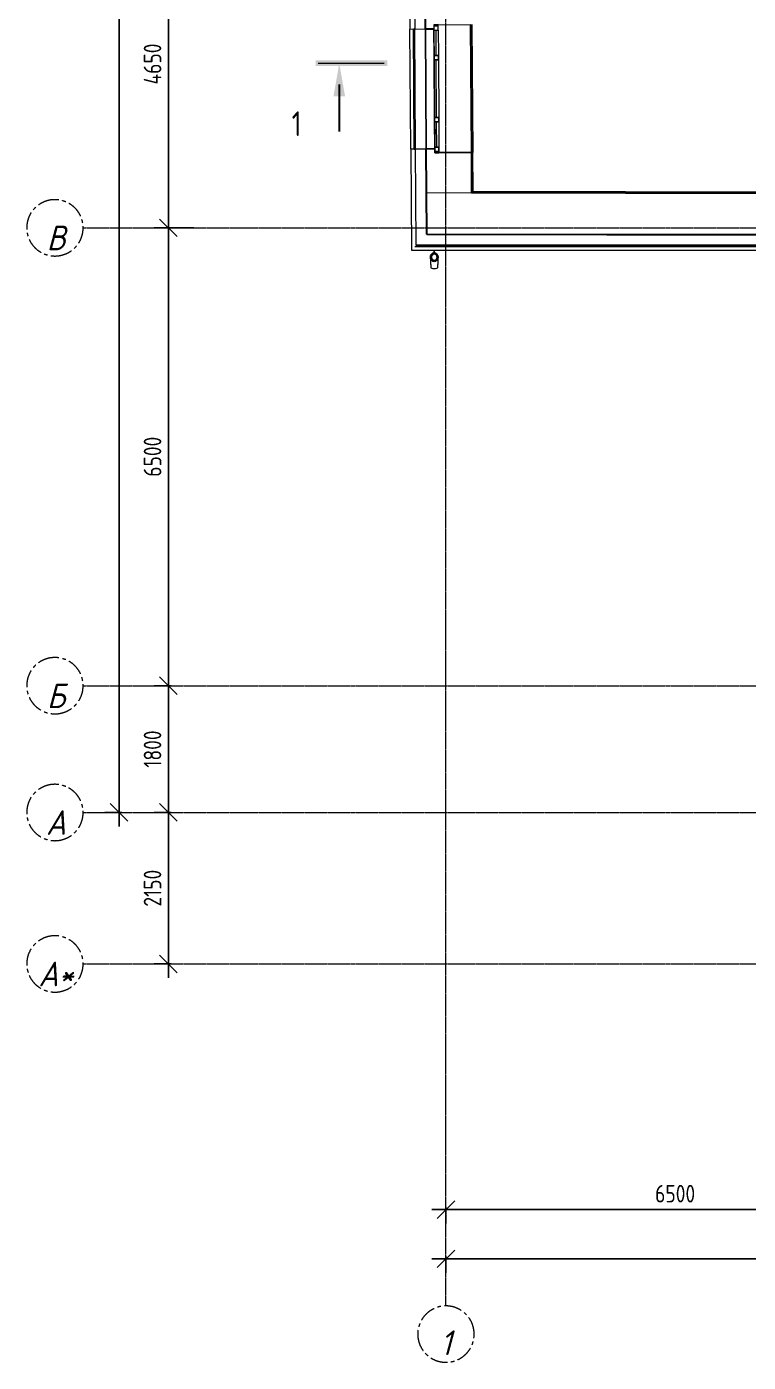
# Model space of a CAD drawing. Header units: millimetres. Extents: x 504091 to 2165846, y 135022 to 442887.
# Drawn here: x 693412 to 703645, y 262523 to 281484 of the extents above; entities that cross this region are included whole.
import ezdxf

# ---------------------------------------------------------------- set-up
doc = ezdxf.new("R2010")
doc.units = ezdxf.units.MM
doc.linetypes.add('ADSK_Линия сетки', pattern=[25, 20, -2.5, 0, -2.5])
doc.linetypes.add('осеваяX2', pattern=[4, 2.5, -0.5, 0.5, -0.5])
doc.layers.get('Defpoints').update_dxf_attribs({"color": 255})
doc.layers.add('Линии', color=7, linetype='Continuous', lineweight=9, true_color=0x00a600)
for name, color, linetype, lineweight in [('Обобщенные модели', 7, 'Continuous', 18), ('Оси', 165, 'осеваяX2', 13), ('Разрезы', 7, 'Continuous', 9), ('Стены внутренние', 7, 'Continuous', 18), ('Стены наружные', 7, 'Continuous', 18), ('Стены несущие', 7, 'Continuous', 30), ('Стены отделка', 7, 'Continuous', 30), ('Стены штриховка', 7, 'Continuous', 18)]:
    doc.layers.add(name, color=color, linetype=linetype, lineweight=lineweight)
doc.styles.add('GOST 2.304_new', font='isocpeur.ttf', dxfattribs={"width": 0.9, "oblique": 15})
doc.styles.add('ГОСТ 2.304', font='CS_Gost2304.shx')
doc.dimstyles.new('СПДС', dxfattribs={"dimscale": 100, "dimtxt": 2.5, "dimasz": 2.5, "dimexe": 2, "dimexo": 0.625, "dimgap": 1, "dimtad": 1, "dimdec": 0, "dimrnd": 5, "dimtxsty": 'ГОСТ 2.304', "dimblk": 'OBLIQUE', "dimcen": 2.5, "dimdle": 2, "dimadec": 0, "dimazin": 2, "dimtfac": 0.75, "dimtdec": 0, "dimtmove": 1, "dimatfit": 3, "dimfxl": 0, "dimtolj": 1, "dimarcsym": 0})

# ---------------------------------------------------------------- blocks, each defined once
blk = doc.blocks.new('Водосток - Тип 1 _карниз больше 490мм_-5153572-План 1-го этажа')
at = {"layer": 'Обобщенные модели'}
for p, q in [((75, 306), (75, 264)), ((175, 264), (175, 306)), ((120, 109), (120, 60)), ((130, 60), (130, 109))]:
    blk.add_line(p, q, dxfattribs=at)
at = {"layer": 'Обобщенные модели', "flags": 128}
for points in [[(75, 173), (75, 174), (75, 177), (75, 180), (75, 183), (75, 186), (75, 190), (75, 193), (75, 197), (75, 201), (75, 205), (75, 210), (75, 214), (75, 219), (75, 224), (75, 229), (75, 234), (75, 239), (75, 245), (75, 250), (75, 256), (75, 261), (75, 264)], [(175, 264), (175, 258), (175, 252), (175, 247), (175, 242), (175, 236), (175, 231), (175, 226), (175, 221), (175, 216), (175, 212), (175, 207), (175, 203), (175, 199), (175, 195), (175, 191), (175, 188), (175, 184), (175, 181), (175, 178), (175, 175), (175, 173)]]:
    blk.add_lwpolyline(points, dxfattribs=at)
at = {"layer": 'Обобщенные модели'}
for start, end in [(90, 270), (270, 90)]:
    blk.add_arc((125, 160), 52, start, end, dxfattribs=at)
at = {"layer": 'Обобщенные модели', "lineweight": 40}
for start, end in [(90, 270), (270, 90)]:
    blk.add_arc((125, 160), 50, start, end, dxfattribs=at)
at = {"layer": 'Обобщенные модели'}
for start_param, end_param in [(4.712389, 6.283185), (3.141593, 4.712389)]:
    blk.add_ellipse((125, 306), major_axis=(-50, 0), ratio=0.309017, start_param=start_param, end_param=end_param, dxfattribs=at)
blk = doc.blocks.new('окно трехпол с фрамугой - 1800 и 1820х2300_h___нов_ ок15-V40-План 1-го этажа')
at = {"layer": 'Линии', "color": 7}
for p, q in [((-910, 140), (-910, 200)), ((-910, 200), (-830, 200)), ((-910, 200), (-910, 140)), ((-830, 200), (-910, 200)), ((-910, 200), (-910, -320)), ((910, 200), (-910, 200)), ((-890, 140), (-890, 200)), ((-855, 320), (850, 320)), ((850, 320), (-855, 320)), ((850, 200), (-855, 200)), ((-830, 200), (-830, 140)), ((-830, 140), (-830, 200)), ((-830, 140), (-830, 200)), ((-830, 200), (-470, 200)), ((-470, 140), (-470, 200)), ((-470, 200), (-410, 200)), ((-410, 200), (-470, 200)), ((-470, 200), (-470, 140)), ((-470, 200), (-470, 140)), ((-410, 200), (-410, 140)), ((-410, 140), (-410, 200)), ((-410, 140), (-410, 200)), ((-410, 200), (410, 200)), ((410, 140), (410, 200)), ((410, 200), (470, 200)), ((470, 200), (410, 200)), ((410, 200), (410, 140)), ((410, 200), (410, 140)), ((470, 200), (470, 140)), ((470, 140), (470, 200)), ((470, 140), (470, 200)), ((470, 200), (830, 200)), ((830, 200), (830, 140)), ((910, 200), (830, 200)), ((910, 200), (830, 200)), ((830, 200), (830, 140)), ((830, 200), (830, 140)), ((890, 140), (890, 200)), ((910, 140), (910, 200)), ((910, 140), (910, 200)), ((910, 200), (910, -320)), ((-830, 140), (-910, 140)), ((-910, 140), (-830, 140)), ((-830, 170), (-470, 170)), ((-470, 140), (-830, 140)), ((-410, 140), (-470, 140)), ((-470, 140), (-410, 140)), ((-410, 170), (410, 170)), ((410, 140), (-410, 140)), ((470, 140), (410, 140)), ((410, 140), (470, 140)), ((470, 170), (830, 170)), ((830, 140), (470, 140)), ((830, 140), (910, 140)), ((830, 140), (910, 140)), ((-910, -320), (910, -320)), ((910, -320), (-910, -320))]:
    blk.add_line(p, q, dxfattribs=at)
blk = doc.blocks.new('Ось сетки - Круг_Ø8 мм-8258-План 1-го этажа')
at = {"layer": 'Оси', "lineweight": 20}
for start, end in [(360, 180), (180, 360)]:
    blk.add_arc((0, 0), 4, start, end, dxfattribs=at)
blk = doc.blocks.new('_Oblique')
at = {"color": 0, "linetype": 'ByBlock', "lineweight": -2}
blk.add_line((-0.5, -0.5), (0.5, 0.5), dxfattribs=at)
blk = doc.blocks.new('*D855')
at = {"color": 0, "lineweight": -2, "transparency": 16777216}
for p, q in [((699158, 263992), (761408, 263992)), ((699358, 264030), (699358, 263792)), ((761208, 264030), (761208, 263792))]:
    blk.add_line(p, q, dxfattribs=at)
at = {"layer": 'Defpoints', "color": 0, "lineweight": 20, "transparency": 16777216}
for p in [(699358, 264092), (761208, 264092), (761208, 263992)]:
    blk.add_point(p, dxfattribs=at)
at = {"color": 0, "lineweight": -2, "transparency": 16777216, "xscale": 250, "yscale": 250, "zscale": 250, "rotation": 180}
blk.add_blockref('_Oblique', (699358, 263992), dxfattribs=at)
at = {"color": 0, "lineweight": -2, "transparency": 16777216, "xscale": 250, "yscale": 250, "zscale": 250}
blk.add_blockref('_Oblique', (761208, 263992), dxfattribs=at)
at = {"color": 0, "lineweight": 25, "transparency": 16777216, "insert": (730283, 264217), "char_height": 250, "width": 291.93, "attachment_point": 5, "style": 'ГОСТ 2.304', "bg_fill": 3, "box_fill_scale": 1.1, "bg_fill_color": 256, "bg_fill_true_color": 13158600, "bg_fill_transparency": 0}
blk.add_mtext('\\A1;61850', dxfattribs=at)
blk = doc.blocks.new('*D856')
at = {"color": 0, "lineweight": -2, "transparency": 16777216}
for p, q in [((694721, 313579), (694721, 270129)), ((694759, 313379), (694521, 313379)), ((694759, 270329), (694521, 270329))]:
    blk.add_line(p, q, dxfattribs=at)
at = {"layer": 'Defpoints', "color": 0, "lineweight": 20, "transparency": 16777216}
for p in [(694821, 313379), (694721, 270329), (694821, 270329)]:
    blk.add_point(p, dxfattribs=at)
at = {"color": 0, "lineweight": -2, "transparency": 16777216, "xscale": 250, "yscale": 250, "zscale": 250}
for p, rotation in [((694721, 313379), 90), ((694721, 270329), 270)]:
    blk.add_blockref('_Oblique', p, dxfattribs=dict(at, rotation=rotation))
at = {"color": 0, "lineweight": 25, "transparency": 16777216, "insert": (694496, 291854), "char_height": 250, "width": 318.77, "attachment_point": 5, "rotation": 90, "style": 'ГОСТ 2.304', "bg_fill": 3, "box_fill_scale": 1.1, "bg_fill_color": 256, "bg_fill_true_color": 13158600, "bg_fill_transparency": 0}
blk.add_mtext('\\A1;43050', dxfattribs=at)
blk = doc.blocks.new('*D857')
at = {"color": 0, "lineweight": -2, "transparency": 16777216}
for p, q in [((699158, 264692), (706058, 264692)), ((699358, 264730), (699358, 264492)), ((705858, 264730), (705858, 264492))]:
    blk.add_line(p, q, dxfattribs=at)
at = {"layer": 'Defpoints', "color": 0, "lineweight": 20, "transparency": 16777216}
for p in [(699358, 264792), (705858, 264792), (705858, 264692)]:
    blk.add_point(p, dxfattribs=at)
at = {"color": 0, "lineweight": -2, "transparency": 16777216, "xscale": 250, "yscale": 250, "zscale": 250, "rotation": 180}
blk.add_blockref('_Oblique', (699358, 264692), dxfattribs=at)
at = {"color": 0, "lineweight": -2, "transparency": 16777216, "xscale": 250, "yscale": 250, "zscale": 250}
blk.add_blockref('_Oblique', (705858, 264692), dxfattribs=at)
at = {"color": 0, "lineweight": 25, "transparency": 16777216, "insert": (702608, 264917), "char_height": 250, "width": 248.31, "attachment_point": 5, "style": 'ГОСТ 2.304', "bg_fill": 3, "box_fill_scale": 1.1, "bg_fill_color": 256, "bg_fill_true_color": 13158600, "bg_fill_transparency": 0}
blk.add_mtext('\\A1;6500', dxfattribs=at)
blk = doc.blocks.new('*D868')
at = {"color": 0, "lineweight": -2, "transparency": 16777216}
for p, q in [((699158, 263992), (761408, 263992)), ((699358, 264030), (699358, 263792)), ((761208, 264030), (761208, 263792))]:
    blk.add_line(p, q, dxfattribs=at)
at = {"layer": 'Defpoints', "color": 0, "lineweight": 20, "transparency": 16777216}
for p in [(699358, 264092), (761208, 264092), (761208, 263992)]:
    blk.add_point(p, dxfattribs=at)
at = {"color": 0, "lineweight": -2, "transparency": 16777216, "xscale": 250, "yscale": 250, "zscale": 250, "rotation": 180}
blk.add_blockref('_Oblique', (699358, 263992), dxfattribs=at)
at = {"color": 0, "lineweight": -2, "transparency": 16777216, "xscale": 250, "yscale": 250, "zscale": 250}
blk.add_blockref('_Oblique', (761208, 263992), dxfattribs=at)
at = {"color": 0, "lineweight": 25, "transparency": 16777216, "insert": (730283, 264217), "char_height": 250, "width": 291.93, "attachment_point": 5, "style": 'ГОСТ 2.304', "bg_fill": 3, "box_fill_scale": 1.1, "bg_fill_color": 256, "bg_fill_true_color": 13158600, "bg_fill_transparency": 0}
blk.add_mtext('\\A1;61850', dxfattribs=at)
blk = doc.blocks.new('*D869')
at = {"color": 0, "lineweight": -2, "transparency": 16777216}
for p, q in [((694721, 313579), (694721, 270129)), ((694759, 313379), (694521, 313379)), ((694759, 270329), (694521, 270329))]:
    blk.add_line(p, q, dxfattribs=at)
at = {"layer": 'Defpoints', "color": 0, "lineweight": 20, "transparency": 16777216}
for p in [(694821, 313379), (694721, 270329), (694821, 270329)]:
    blk.add_point(p, dxfattribs=at)
at = {"color": 0, "lineweight": -2, "transparency": 16777216, "xscale": 250, "yscale": 250, "zscale": 250}
for p, rotation in [((694721, 313379), 90), ((694721, 270329), 270)]:
    blk.add_blockref('_Oblique', p, dxfattribs=dict(at, rotation=rotation))
at = {"color": 0, "lineweight": 25, "transparency": 16777216, "insert": (694496, 291854), "char_height": 250, "width": 318.77, "attachment_point": 5, "rotation": 90, "style": 'ГОСТ 2.304', "bg_fill": 3, "box_fill_scale": 1.1, "bg_fill_color": 256, "bg_fill_true_color": 13158600, "bg_fill_transparency": 0}
blk.add_mtext('\\A1;43050', dxfattribs=at)
blk = doc.blocks.new('*D870')
at = {"color": 0, "lineweight": -2, "transparency": 16777216}
for p, q in [((695421, 270529), (695421, 267979)), ((695459, 270329), (695221, 270329)), ((695459, 268179), (695221, 268179))]:
    blk.add_line(p, q, dxfattribs=at)
at = {"layer": 'Defpoints', "color": 0, "lineweight": 20, "transparency": 16777216}
for p in [(695521, 270329), (695421, 268179), (695521, 268179)]:
    blk.add_point(p, dxfattribs=at)
at = {"color": 0, "lineweight": -2, "transparency": 16777216, "xscale": 250, "yscale": 250, "zscale": 250}
for p, rotation in [((695421, 270329), 90), ((695421, 268179), 270)]:
    blk.add_blockref('_Oblique', p, dxfattribs=dict(at, rotation=rotation))
at = {"color": 0, "lineweight": 25, "transparency": 16777216, "insert": (695196, 269254), "char_height": 250, "width": 229.85, "attachment_point": 5, "rotation": 90, "style": 'ГОСТ 2.304', "bg_fill": 3, "box_fill_scale": 1.1, "bg_fill_color": 256, "bg_fill_true_color": 13158600, "bg_fill_transparency": 0}
blk.add_mtext('\\A1;2150', dxfattribs=at)
blk = doc.blocks.new('*D874')
at = {"color": 0, "lineweight": -2, "transparency": 16777216}
for p, q in [((695421, 283479), (695421, 278429)), ((695459, 283279), (695221, 283279)), ((695780, 278629), (695221, 278629))]:
    blk.add_line(p, q, dxfattribs=at)
at = {"layer": 'Defpoints', "color": 0, "lineweight": 20, "transparency": 16777216}
for p in [(695521, 283279), (695421, 278629), (695842, 278629)]:
    blk.add_point(p, dxfattribs=at)
at = {"color": 0, "lineweight": -2, "transparency": 16777216, "xscale": 250, "yscale": 250, "zscale": 250}
for p, rotation in [((695421, 283279), 90), ((695421, 278629), 270)]:
    blk.add_blockref('_Oblique', p, dxfattribs=dict(at, rotation=rotation))
at = {"color": 0, "lineweight": 25, "transparency": 16777216, "insert": (695196, 280954), "char_height": 250, "width": 256.7, "attachment_point": 5, "rotation": 90, "style": 'ГОСТ 2.304', "bg_fill": 3, "box_fill_scale": 1.1, "bg_fill_color": 256, "bg_fill_true_color": 13158600, "bg_fill_transparency": 0}
blk.add_mtext('\\A1;4650', dxfattribs=at)
blk = doc.blocks.new('*D875')
at = {"color": 0, "lineweight": -2, "transparency": 16777216}
for p, q in [((695421, 278829), (695421, 271929)), ((695780, 278629), (695221, 278629)), ((695459, 272129), (695221, 272129))]:
    blk.add_line(p, q, dxfattribs=at)
at = {"layer": 'Defpoints', "color": 0, "lineweight": 20, "transparency": 16777216}
for p in [(695842, 278629), (695421, 272129), (695521, 272129)]:
    blk.add_point(p, dxfattribs=at)
at = {"color": 0, "lineweight": -2, "transparency": 16777216, "xscale": 250, "yscale": 250, "zscale": 250}
for p, rotation in [((695421, 278629), 90), ((695421, 272129), 270)]:
    blk.add_blockref('_Oblique', p, dxfattribs=dict(at, rotation=rotation))
at = {"color": 0, "lineweight": 25, "transparency": 16777216, "insert": (695196, 275379), "char_height": 250, "width": 248.31, "attachment_point": 5, "rotation": 90, "style": 'ГОСТ 2.304', "bg_fill": 3, "box_fill_scale": 1.1, "bg_fill_color": 256, "bg_fill_true_color": 13158600, "bg_fill_transparency": 0}
blk.add_mtext('\\A1;6500', dxfattribs=at)
blk = doc.blocks.new('*D876')
at = {"color": 0, "lineweight": -2, "transparency": 16777216}
for p, q in [((695421, 272329), (695421, 270129)), ((695459, 272129), (695221, 272129)), ((695459, 270329), (695221, 270329))]:
    blk.add_line(p, q, dxfattribs=at)
at = {"layer": 'Defpoints', "color": 0, "lineweight": 20, "transparency": 16777216}
for p in [(695521, 272129), (695421, 270329), (695521, 270329)]:
    blk.add_point(p, dxfattribs=at)
at = {"color": 0, "lineweight": -2, "transparency": 16777216, "xscale": 250, "yscale": 250, "zscale": 250}
for p, rotation in [((695421, 272129), 90), ((695421, 270329), 270)]:
    blk.add_blockref('_Oblique', p, dxfattribs=dict(at, rotation=rotation))
at = {"color": 0, "lineweight": 25, "transparency": 16777216, "insert": (695196, 271229), "char_height": 250, "width": 229.85, "attachment_point": 5, "rotation": 90, "style": 'ГОСТ 2.304', "bg_fill": 3, "box_fill_scale": 1.1, "bg_fill_color": 256, "bg_fill_true_color": 13158600, "bg_fill_transparency": 0}
blk.add_mtext('\\A1;1800', dxfattribs=at)
blk = doc.blocks.new('Разрез - Номер вида спереди_3_5 мм-16061-План подвала')
at = {"layer": 'Разрезы'}
for points in [[(9.8, 0.4), (9.8, -0.39), (-0.33, -0.39), (-0.33, 0.4)], [(2.18, -4.67), (3, 0), (3.82, -4.67)]]:
    blk.add_hatch(color=256, dxfattribs=at).paths.add_polyline_path(points)
at = {"layer": 'Разрезы', "lineweight": 30}
blk.add_line((3, -3), (3, -9.66), dxfattribs=at)

msp = doc.modelspace()

# ---------------------------------------------------------------- linework, layer by layer
at = {"layer": 'Оси', "linetype": 'ADSK_Линия сетки'}
for p, q in [((699357.643, 263323.4727), (699357.643, 314443.584)), ((694211.5079, 278628.5198), (761862.9306, 278628.5198)), ((694211.5079, 272128.5198), (755907.6847, 272128.5198)), ((694211.5079, 270328.5198), (756226.1358, 270328.5198))]:
    msp.add_line(p, q, dxfattribs=at)
at = {"layer": 'Разрезы', "lineweight": 20}
msp.add_line((697544.5302, 280964.2742), (698482.6932, 280964.2742), dxfattribs=at)
at = {"layer": 'Стены внутренние'}
msp.add_line((699726.7775, 281516.2078), (699738.0945, 279696.243), dxfattribs=at)
at = {"layer": 'Стены наружные'}
for p, q in [((698857.7695, 279745.77), (698847.1676, 281450.737)), ((698897.1604, 281452.0487), (698916.3926, 281452.1666)), ((698907.7561, 279748.0808), (698897.1666, 281451.0479)), ((698927.7682, 279746.2052), (698917.1663, 281451.1723)), ((698906.853, 279747.076), (698926.8526, 279747.1987)), ((705291.2811, 278382.1098), (698936.2505, 278382.1098)), ((698936.2505, 278382.1098), (698936.3749, 278362.1098)), ((698936.3749, 278362.1098), (705291.2811, 278362.1098))]:
    msp.add_line(p, q, dxfattribs=at)
at = {"layer": 'Стены несущие'}
for p, q in [((699067.1634, 281452.105), (699052.3607, 283832.6249)), ((699067.1509, 281454.105), (699187.1486, 281454.8511)), ((699067.1634, 281452.105), (699187.161, 281452.8512)), ((699197.763, 279747.8841), (699077.7653, 279747.138)), ((699085.2823, 278538.2771), (699077.7653, 279747.138)), ((699718.0949, 279696.1186), (699258.1038, 279693.2583)), ((699718.0949, 279696.1186), (699721.6355, 279126.7408)), ((705478.2303, 279112.828), (699721.6355, 279126.7408)), ((699085.2823, 278538.2771), (701637.0664, 278532.1098)), ((701637.0664, 278532.1098), (705330.9903, 278532.1098))]:
    msp.add_line(p, q, dxfattribs=at)
at = {"layer": 'Стены отделка', "lineweight": 9}
for p, q in [((698832.3649, 283831.2569), (698847.1676, 281450.737)), ((698902.3636, 283831.6922), (698917.1663, 281451.1723)), ((698847.1676, 281450.737), (699067.1634, 281452.105)), ((698897.1666, 281451.0479), (698897.1542, 281453.0479)), ((699067.1634, 281452.105), (699067.1634, 281452.105)), ((699077.7653, 279747.138), (698857.7695, 279745.77)), ((698857.7695, 279745.77), (698866.6844, 278312.1098)), ((698936.2505, 278382.1098), (698927.7682, 279746.2052)), ((699738.0945, 279696.243), (699718.0949, 279696.1186)), ((699741.5118, 279146.6928), (699738.0945, 279696.243)), ((699721.5111, 279146.7412), (699731.5978, 279146.7168)), ((699731.5978, 279146.7168), (699731.5494, 279126.7169)), ((705590.1572, 279132.5576), (699741.5118, 279146.6928)), ((699085.3207, 278532.1098), (699085.2823, 278538.2771)), ((701637.0664, 278532.1098), (699085.3207, 278532.1098)), ((698916.3745, 278362.1098), (698936.3749, 278362.1098)), ((698936.2505, 278382.1098), (705331.7036, 278382.1098)), ((698866.6844, 278312.1098), (705261.7979, 278312.1098))]:
    msp.add_line(p, q, dxfattribs=at)
at = {"layer": 'Стены штриховка'}
msp.add_line((699081.6135, 279128.2877), (699721.6355, 279126.7408), dxfattribs=at)

# ---------------------------------------------------------------- block references
at = {"layer": 'Линии', "color": 7, "rotation": 90.35627563939659}
msp.add_blockref('окно трехпол с фрамугой - 1800 и 1820х2300_h___нов_ ок15-V40-План 1-го этажа', (699392.4426, 280604.1112), dxfattribs=at)
at = {"layer": 'Обобщенные модели', "rotation": 180}
msp.add_blockref('Водосток - Тип 1 _карниз больше 490мм_-5153572-План 1-го этажа', (699316.2811, 278372.1098), dxfattribs=at)
at = {"layer": 'Оси', "lineweight": 20, "xscale": 99.99999999999993, "yscale": 99.99999999999993, "zscale": 99.99999999999993, "rotation": 269.9999999999994}
for p in [(693811.5079, 278628.5198), (693811.5079, 272128.5198), (693811.5079, 270328.5198), (693811.5079, 268178.5198)]:
    msp.add_blockref('Ось сетки - Круг_Ø8 мм-8258-План 1-го этажа', p, dxfattribs=at)
at = {"layer": 'Оси', "lineweight": 20, "xscale": 99.99999999999993, "yscale": 99.99999999999993, "zscale": 99.99999999999993}
msp.add_blockref('Ось сетки - Круг_Ø8 мм-8258-План 1-го этажа', (699357.643, 262923.4727), dxfattribs=at)
at = {"layer": 'Разрезы', "lineweight": 50, "xscale": 99.99999999999993, "yscale": 99.99999999999993, "zscale": 99.99999999999993}
msp.add_blockref('Разрез - Номер вида спереди_3_5 мм-16061-План подвала', (697544.5302, 280964.2742), dxfattribs=at)

# ---------------------------------------------------------------- texts
at = {"layer": 'Оси', "char_height": 350, "attachment_point": 5, "line_spacing_factor": 1.022766, "style": 'GOST 2.304_new'}
for s, insert, width in [('\\pt89.999,180.0015,270.0005,359.9995,449.9985,540.001,630,719.999,810.0015,900.0005,989.9995,1079.9985,1170.001,1260,1349.999,1440.0015,1530.0005,1619.9995,1709.9985,1800.001,1890,1979.999,2070.0015,2160.0005,2249.9995,2339.9985,2430.001,2520,2609.999,2700.0015,2790.0005,2879.9995;В', (693826.435, 278485.6688), 261.9), ('\\pt89.999,180.0015,270.0005,359.9995,449.9985,540.001,630,719.999,810.0015,900.0005,989.9995,1079.9985,1170.001,1260,1349.999,1440.0015,1530.0005,1619.9995,1709.9985,1800.001,1890,1979.999,2070.0015,2160.0005,2249.9995,2339.9985,2430.001,2520,2609.999,2700.0015,2790.0005,2879.9995;Б', (693826.435, 271985.6688), 261.9), ('\\pt89.999,180.0015,270.0005,359.9995,449.9985,540.001,630,719.999,810.0015,900.0005,989.9995,1079.9985,1170.001,1260,1349.999,1440.0015,1530.0005,1619.9995,1709.9985,1800.001,1890,1979.999,2070.0015,2160.0005,2249.9995,2339.9985,2430.001,2520,2609.999,2700.0015,2790.0005,2879.9995;А', (693826.435, 270185.6688), 291.6), ('\\pt89.999,180.0015,270.0005,359.9995,449.9985,540.001,630,719.999,810.0015,900.0005,989.9995,1079.9985,1170.001,1260,1349.999,1440.0015,1530.0005,1619.9995,1709.9985,1800.001,1890,1979.999,2070.0015,2160.0005,2249.9995,2339.9985,2430.001,2520,2609.999,2700.0015,2790.0005,2879.9995;А*', (693825.985, 268035.6688), 512.1), ('\\pt89.999,180.0015,270.0005,359.9995,449.9985,540.001,630,719.999,810.0015,900.0005,989.9995,1079.9985,1170.001,1260,1349.999,1440.0015,1530.0005,1619.9995,1709.9985,1800.001,1890,1979.999,2070.0015,2160.0005,2249.9995,2339.9985,2430.001,2520,2609.999,2700.0015,2790.0005,2879.9995;1', (699356.8124, 262800.5682), 161.1)]:
    msp.add_mtext(s, dxfattribs=dict(at, insert=insert, width=width))
at = {"layer": 'Разрезы', "insert": (697240.0937, 280106.3429), "char_height": 350, "width": 143.2, "attachment_point": 5, "line_spacing_factor": 1.022766, "style": 'ГОСТ 2.304'}
msp.add_mtext('\\pt1016.001,2031.9985,3047.9995,4064.0005,5080.0015,6095.999,7112,8128.001,9143.9985,10159.9995,11176.0005,12192.0015,13207.999,14224,15240.001,16255.9985,17271.9995,18288.0005,19304.0015,20319.999,21336,22352.001,23367.9985,24383.9995,25400.0005,26416.0015,27431.999,28448,29464.001,30479.9985,31495.9995,32512.0005;1', dxfattribs=at)

# ---------------------------------------------------------------- next in the draw order: dimensions: what is measured, and where the dimension line sits
at = {"lineweight": 25}
for base, p1, p2, picture, middle in [((694721.0772, 270328.5198), (694821.0621, 313378.5198), (694821.0621, 270328.5198), '*D856', (694496.0772, 291853.5198)), ((695421.0772, 278628.5198), (695521.0621, 283278.5198), (695842.1843, 278628.5198), '*D874', (695196.0772, 280953.5198)), ((695421.0772, 268178.5198), (695521.0621, 270328.5198), (695521.0621, 268178.5198), '*D870', (695196.0772, 269253.5198))]:
    dim = msp.add_linear_dim(base=base, p1=p1, p2=p2, angle=90, dimstyle='СПДС', dxfattribs=at)
    dim.commit()
    dim.dimension.update_dxf_attribs({"geometry": picture, "text_midpoint": middle})
for base, p1, p2, picture, middle in [((705857.643, 264692.216), (699357.643, 264792.2009), (705857.643, 264792.2009), '*D857', (702607.643, 264917.216)), ((761207.643, 263992.216), (699357.643, 264092.2009), (761207.643, 264092.2009), '*D855', (730282.643, 264217.216))]:
    dim = msp.add_linear_dim(base=base, p1=p1, p2=p2, dimstyle='СПДС', dxfattribs=at)
    dim.commit()
    dim.dimension.update_dxf_attribs({"geometry": picture, "text_midpoint": middle})

# ---------------------------------------------------------------- next in the draw order: linework, layer by layer
at = {"layer": 'Оси', "linetype": 'ADSK_Линия сетки'}
msp.add_line((694211.5079, 268178.5198), (737186.0071, 268178.5198), dxfattribs=at)

# ---------------------------------------------------------------- next in the draw order: dimensions: what is measured, and where the dimension line sits
at = {"lineweight": 25}
for base, p1, p2, picture, middle in [((694721.0772, 270328.5198), (694821.0621, 313378.5198), (694821.0621, 270328.5198), '*D869', (694496.0772, 291853.5198)), ((695421.0772, 272128.5198), (695842.1843, 278628.5198), (695521.0621, 272128.5198), '*D875', (695196.0772, 275378.5198))]:
    dim = msp.add_linear_dim(base=base, p1=p1, p2=p2, angle=90, dimstyle='СПДС', dxfattribs=at)
    dim.commit()
    dim.dimension.update_dxf_attribs({"geometry": picture, "text_midpoint": middle})
dim = msp.add_linear_dim(base=(761207.643, 263992.216), p1=(699357.643, 264092.2009), p2=(761207.643, 264092.2009), dimstyle='СПДС', dxfattribs=at)
dim.commit()
dim.dimension.update_dxf_attribs({"geometry": '*D868', "text_midpoint": (730282.643, 264217.216)})

# ---------------------------------------------------------------- next in the draw order: dimensions: what is measured, and where the dimension line sits
dim = msp.add_linear_dim(base=(695421.0772, 270328.5198), p1=(695521.0621, 272128.5198), p2=(695521.0621, 270328.5198), angle=90, dimstyle='СПДС', dxfattribs=at)
dim.commit()
dim.dimension.update_dxf_attribs({"geometry": '*D876', "text_midpoint": (695196.0772, 271228.5198)})

doc.saveas('drawing.dxf')
